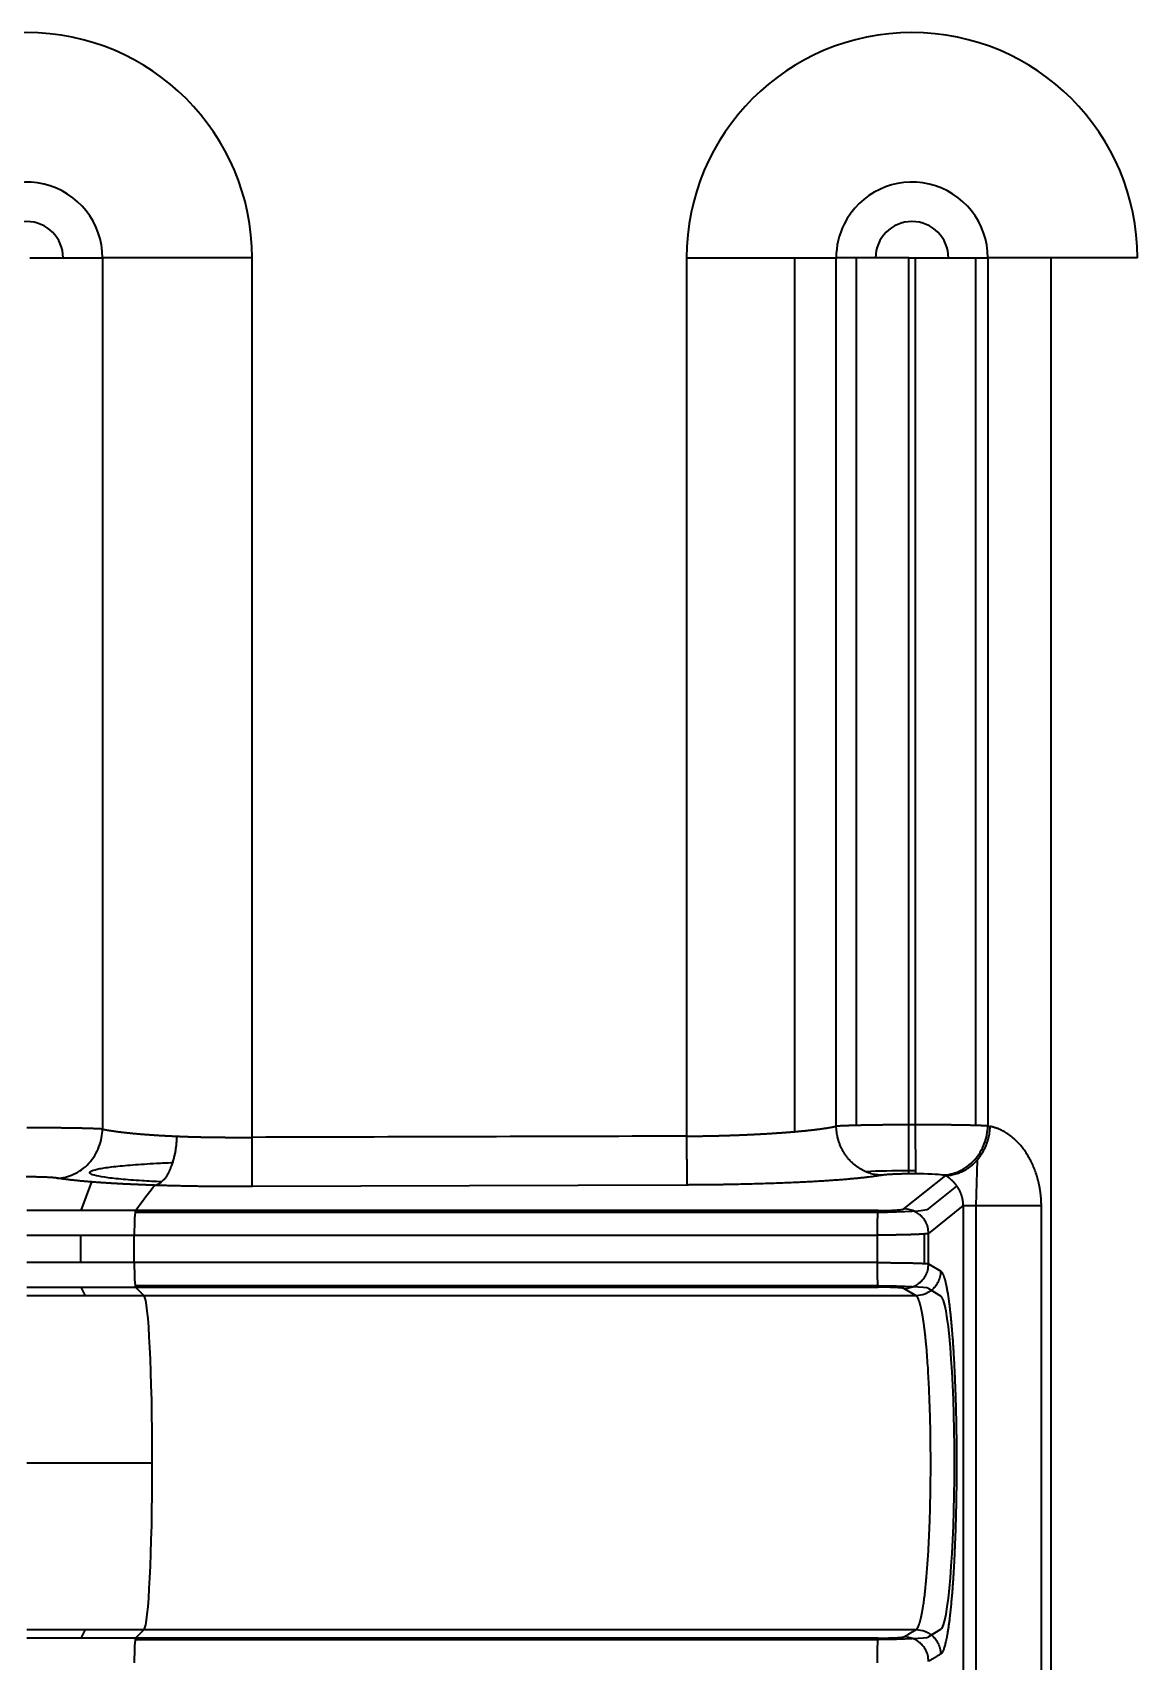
# Model space of a CAD drawing. Header units: millimetres. Extents: x -467 to 269, y 332 to 784.
# Drawn here: x -276.84 to -254.27, y 617.44 to 650.73 of the extents above; entities that cross this region are included whole.
import ezdxf

# ---------------------------------------------------------------- set-up
doc = ezdxf.new("R2010")
doc.units = ezdxf.units.MM
doc.layers.add('10', color=7, linetype='Continuous', true_color=0xffffff)

msp = doc.modelspace()

# ---------------------------------------------------------------- linework, layer by layer
at = {"layer": '10', "color": 7, "linetype": 'Continuous', "lineweight": 35}
for p, q in [((-276.895, 646.128), (-276.217, 646.128)), ((-276.217, 646.128), (-275.413, 646.128)), ((-272.356, 646.128), (-275.413, 646.128)), ((-275.413, 646.128), (-275.413, 628.323)), ((-272.356, 628.154), (-272.356, 646.128)), ((-263.478, 646.128), (-263.478, 628.178)), ((-263.478, 646.128), (-260.421, 646.128)), ((-261.275, 646.128), (-261.275, 628.27)), ((-260.421, 628.382), (-260.421, 646.128)), ((-259.617, 646.128), (-260.421, 646.128)), ((-260.007, 628.397), (-260.007, 646.128)), ((-258.939, 646.128), (-259.617, 646.128)), ((-258.939, 646.128), (-258.805, 646.128)), ((-258.939, 628.41), (-258.939, 646.128)), ((-258.805, 646.128), (-258.127, 646.128)), ((-258.805, 646.128), (-258.805, 628.41)), ((-258.127, 646.128), (-257.323, 646.128)), ((-257.569, 628.396), (-257.569, 646.128)), ((-254.266, 646.128), (-257.323, 646.128)), ((-257.323, 646.128), (-257.323, 628.386)), ((-256.038, 646.128), (-256.038, 559.314)), ((-258.805, 628.41), (-258.939, 628.41)), ((-258.935, 627.407), (-258.939, 628.41)), ((-258.805, 628.41), (-258.801, 627.407)), ((-257.539, 627.691), (-257.567, 626.758)), ((-275.85, 626.657), (-275.631, 627.242)), ((-259.036, 626.691), (-258.184, 627.374)), ((-258.802, 627.473), (-258.936, 627.472)), ((-258.801, 627.407), (-258.935, 627.407)), ((-258.244, 627.384), (-258.241, 627.383)), ((-263.475, 627.18), (-272.352, 627.147)), ((-258.534, 626.692), (-257.953, 627.157)), ((-274.739, 626.657), (-276.962, 626.657)), ((-274.747, 626.624), (-259.571, 626.624)), ((-259.563, 626.657), (-274.739, 626.657)), ((-257.825, 626.758), (-258.534, 626.19)), ((-257.825, 626.758), (-256.229, 626.758)), ((-257.825, 626.758), (-257.825, 616.253)), ((-257.561, 616.253), (-257.561, 626.758)), ((-256.229, 616.253), (-256.229, 626.758)), ((-276.962, 626.156), (-274.763, 626.156)), ((-275.862, 626.156), (-275.862, 625.594)), ((-274.763, 625.594), (-274.763, 626.156)), ((-274.763, 626.156), (-259.587, 626.156)), ((-259.587, 626.156), (-259.587, 625.594)), ((-258.618, 625.577), (-258.618, 626.178)), ((-258.534, 625.568), (-258.534, 626.19)), ((-274.763, 625.594), (-276.962, 625.594)), ((-259.587, 625.594), (-274.763, 625.594)), ((-258.534, 625.568), (-258.286, 625.42)), ((-276.962, 625.092), (-274.739, 625.092)), ((-274.565, 624.918), (-276.962, 624.918)), ((-275.763, 624.918), (-275.85, 625.092)), ((-259.569, 625.117), (-274.745, 625.117)), ((-274.739, 625.092), (-259.562, 625.092)), ((-274.565, 624.918), (-274.739, 625.092)), ((-258.788, 624.918), (-274.565, 624.918)), ((-258.788, 624.918), (-259.036, 625.066)), ((-258.534, 625.066), (-258.288, 624.918)), ((-276.962, 621.505), (-274.395, 621.505)), ((-276.962, 618.093), (-274.565, 618.093)), ((-274.739, 617.919), (-276.962, 617.919)), ((-275.85, 617.919), (-275.763, 618.093)), ((-274.745, 617.894), (-259.569, 617.894)), ((-274.739, 617.919), (-274.565, 618.093)), ((-274.565, 618.093), (-258.788, 618.093)), ((-258.288, 618.093), (-258.534, 617.945))]:
    msp.add_line(p, q, dxfattribs=at)
for centre, radius, start, end in [((-276.962, 646.128), 4.606, 360, 180), ((-258.872, 646.128), 4.606, 360, 180), ((-276.962, 646.128), 1.549, 0, 153.574), ((-258.872, 646.128), 1.549, 0, 153.574), ((-276.962, 646.128), 0.745, 360, 180), ((-258.872, 646.128), 0.745, 360, 180), ((-258.872, 646.128), 1.549, 153.574, 180)]:
    msp.add_arc(centre, radius, start, end, dxfattribs=at)
for centre, major_axis, ratio, start_param, end_param in [((-258.939, 627.36), (1.608, 0.006), 0.06983, 1.568406, 2.147259), ((-274.737, 626.156), (0, 0.503), 0.052336, 0.069813, 1.570796), ((-259.535, 626.695), (1.005, 0.004), 0.06983, 4.676508, 6.190501), ((-274.737, 625.594), (0, 0.503), 0.052336, 1.570796, 3.089233), ((-274.574, 621.505), (0, -3.417), 0.052336, 1.570796, 3.089233), ((-259.535, 625.064), (-1.005, 0.003), 0.052336, 3.234366, 4.74696), ((-258.303, 621.505), (0, 3.417), 0.087209, 3.191682, 6.233816), ((-274.574, 621.505), (0, -3.417), 0.052336, 0.05236, 1.570796), ((-274.737, 617.417), (0, 0.503), 0.052336, 0.05236, 1.570796), ((-259.535, 617.947), (1.005, 0.003), 0.052336, 4.677818, 6.190412)]:
    msp.add_ellipse(centre, major_axis=major_axis, ratio=ratio, start_param=start_param, end_param=end_param, dxfattribs=at)
for points, degree, knots in [([(-275.413, 628.323), (-275.416, 628.323), (-275.421, 628.323), (-275.429, 628.324), (-275.438, 628.324), (-275.447, 628.325), (-275.456, 628.325), (-275.465, 628.326), (-275.474, 628.326), (-275.484, 628.327), (-275.494, 628.327), (-275.504, 628.328), (-275.514, 628.328), (-275.525, 628.329), (-275.535, 628.329), (-275.546, 628.33), (-275.557, 628.33), (-275.568, 628.331), (-275.58, 628.331), (-275.591, 628.331), (-275.603, 628.332), (-275.615, 628.332), (-275.627, 628.333), (-275.639, 628.333), (-275.651, 628.333), (-275.664, 628.334), (-275.677, 628.334), (-275.69, 628.335), (-275.702, 628.335), (-275.716, 628.335), (-275.729, 628.336), (-275.742, 628.336), (-275.756, 628.337), (-275.769, 628.337), (-275.783, 628.337), (-275.797, 628.338), (-275.811, 628.338), (-275.825, 628.338), (-275.84, 628.339), (-275.854, 628.339), (-275.868, 628.339), (-275.883, 628.34), (-275.898, 628.34), (-275.913, 628.34), (-275.927, 628.34), (-275.942, 628.341), (-275.958, 628.341), (-275.973, 628.341), (-275.988, 628.342), (-276.003, 628.342), (-276.019, 628.342), (-276.034, 628.342), (-276.05, 628.343), (-276.065, 628.343), (-276.081, 628.343), (-276.097, 628.343), (-276.113, 628.344), (-276.129, 628.344), (-276.144, 628.344), (-276.16, 628.344), (-276.177, 628.344), (-276.193, 628.345), (-276.209, 628.345), (-276.225, 628.345), (-276.241, 628.345), (-276.257, 628.345), (-276.274, 628.346), (-276.29, 628.346), (-276.306, 628.346), (-276.323, 628.346), (-276.339, 628.346), (-276.356, 628.346), (-276.372, 628.346), (-276.389, 628.347), (-276.405, 628.347), (-276.422, 628.347), (-276.438, 628.347), (-276.455, 628.347), (-276.471, 628.347), (-276.488, 628.347), (-276.504, 628.347), (-276.521, 628.347), (-276.537, 628.348), (-276.554, 628.348), (-276.57, 628.348), (-276.587, 628.348), (-276.603, 628.348), (-276.62, 628.348), (-276.636, 628.348), (-276.653, 628.348), (-276.669, 628.348), (-276.685, 628.348), (-276.702, 628.348), (-276.718, 628.348), (-276.734, 628.348), (-276.751, 628.348), (-276.767, 628.348), (-276.783, 628.348), (-276.799, 628.348), (-276.816, 628.348), (-276.832, 628.348), (-276.848, 628.348), (-276.864, 628.348), (-276.88, 628.348), (-276.896, 628.348), (-276.912, 628.348), (-276.928, 628.348), (-276.943, 628.348), (-276.954, 628.348), (-276.959, 628.348)], 3, [0, 0, 0, 0, 0.010608, 0.021191, 0.031751, 0.042287, 0.052799, 0.063288, 0.073753, 0.084195, 0.094612, 0.105006, 0.115376, 0.125722, 0.136045, 0.146344, 0.156618, 0.166869, 0.177096, 0.187299, 0.197478, 0.207634, 0.217765, 0.227872, 0.237956, 0.248016, 0.258051, 0.268063, 0.278051, 0.288016, 0.297956, 0.307872, 0.317765, 0.327634, 0.337479, 0.3473, 0.357097, 0.366871, 0.37662, 0.386346, 0.396048, 0.405727, 0.415381, 0.425012, 0.434619, 0.444202, 0.453761, 0.463296, 0.472808, 0.482296, 0.49176, 0.5012, 0.510617, 0.520009, 0.529378, 0.538723, 0.548044, 0.557342, 0.566615, 0.575865, 0.585091, 0.594294, 0.603472, 0.612627, 0.621758, 0.630865, 0.639948, 0.649008, 0.658043, 0.667055, 0.676044, 0.685008, 0.693949, 0.702866, 0.711759, 0.720628, 0.729474, 0.738295, 0.747093, 0.755868, 0.764618, 0.773345, 0.782048, 0.790727, 0.799382, 0.808014, 0.816622, 0.825206, 0.833767, 0.842303, 0.850816, 0.859306, 0.867771, 0.876213, 0.884631, 0.893026, 0.901396, 0.909744, 0.918067, 0.926367, 0.934643, 0.942896, 0.951124, 0.95933, 0.967511, 0.975669, 0.983803, 0.991913, 1, 1, 1, 1]), ([(-276.338, 627.32), (-276.284, 627.322), (-276.229, 627.329), (-276.116, 627.354), (-276.059, 627.373), (-275.946, 627.424), (-275.891, 627.456), (-275.787, 627.531), (-275.737, 627.575), (-275.648, 627.672), (-275.607, 627.726), (-275.537, 627.839), (-275.508, 627.899), (-275.462, 628.02), (-275.444, 628.082), (-275.421, 628.204), (-275.414, 628.265), (-275.413, 628.323)], 3, [0, 0, 0, 0, 0.125, 0.125, 0.25, 0.25, 0.375, 0.375, 0.5, 0.5, 0.625, 0.625, 0.75, 0.75, 0.875, 0.875, 1, 1, 1, 1]), ([(-275.413, 628.323), (-275.409, 628.322), (-275.402, 628.321), (-275.392, 628.318), (-275.381, 628.316), (-275.37, 628.314), (-275.358, 628.312), (-275.347, 628.31), (-275.335, 628.308), (-275.323, 628.305), (-275.311, 628.303), (-275.299, 628.301), (-275.287, 628.299), (-275.275, 628.297), (-275.262, 628.295), (-275.249, 628.293), (-275.237, 628.291), (-275.224, 628.289), (-275.21, 628.287), (-275.197, 628.285), (-275.184, 628.283), (-275.17, 628.281), (-275.156, 628.279), (-275.143, 628.277), (-275.129, 628.275), (-275.115, 628.273), (-275.1, 628.271), (-275.086, 628.269), (-275.072, 628.267), (-275.057, 628.266), (-275.042, 628.264), (-275.028, 628.262), (-275.013, 628.26), (-274.998, 628.258), (-274.982, 628.257), (-274.967, 628.255), (-274.952, 628.253), (-274.936, 628.251), (-274.921, 628.25), (-274.905, 628.248), (-274.889, 628.246), (-274.874, 628.245), (-274.858, 628.243), (-274.842, 628.242), (-274.825, 628.24), (-274.809, 628.238), (-274.793, 628.237), (-274.777, 628.235), (-274.76, 628.234), (-274.744, 628.232), (-274.727, 628.231), (-274.71, 628.229), (-274.693, 628.228), (-274.677, 628.226), (-274.66, 628.225), (-274.643, 628.223), (-274.626, 628.222), (-274.609, 628.22), (-274.591, 628.219), (-274.574, 628.218), (-274.557, 628.216), (-274.54, 628.215), (-274.522, 628.214), (-274.505, 628.212), (-274.487, 628.211), (-274.47, 628.21), (-274.452, 628.208), (-274.434, 628.207), (-274.417, 628.206), (-274.399, 628.205), (-274.381, 628.204), (-274.363, 628.202), (-274.345, 628.201), (-274.327, 628.2), (-274.31, 628.199), (-274.292, 628.198), (-274.274, 628.197), (-274.255, 628.195), (-274.237, 628.194), (-274.219, 628.193), (-274.201, 628.192), (-274.183, 628.191), (-274.165, 628.19), (-274.147, 628.189), (-274.128, 628.188), (-274.11, 628.187), (-274.092, 628.186), (-274.074, 628.185), (-274.055, 628.184), (-274.037, 628.183), (-274.019, 628.183), (-274.001, 628.182), (-273.982, 628.181), (-273.964, 628.18), (-273.946, 628.179), (-273.927, 628.178), (-273.909, 628.178), (-273.897, 628.177), (-273.89, 628.177)], 3, [0, 0, 0, 0, 0.011811, 0.023592, 0.035345, 0.047067, 0.058761, 0.070424, 0.082059, 0.093664, 0.10524, 0.116786, 0.128303, 0.13979, 0.151248, 0.162677, 0.174076, 0.185446, 0.196787, 0.208098, 0.21938, 0.230632, 0.241855, 0.253049, 0.264213, 0.275348, 0.286453, 0.29753, 0.308576, 0.319594, 0.330582, 0.34154, 0.35247, 0.36337, 0.37424, 0.385081, 0.395893, 0.406676, 0.417429, 0.428153, 0.438847, 0.449512, 0.460148, 0.470755, 0.481332, 0.491879, 0.502398, 0.512887, 0.523347, 0.533777, 0.544178, 0.55455, 0.564893, 0.575206, 0.58549, 0.595744, 0.605969, 0.616165, 0.626332, 0.636469, 0.646577, 0.656656, 0.666705, 0.676725, 0.686716, 0.696678, 0.70661, 0.716513, 0.726387, 0.736231, 0.746046, 0.755832, 0.765589, 0.775316, 0.785014, 0.794683, 0.804323, 0.813933, 0.823514, 0.833066, 0.842588, 0.852082, 0.861546, 0.870981, 0.880386, 0.889763, 0.89911, 0.908428, 0.917716, 0.926976, 0.936206, 0.945407, 0.954579, 0.963721, 0.972835, 0.981919, 0.990974, 1, 1, 1, 1]), ([(-263.478, 628.178), (-263.468, 628.178), (-263.448, 628.178), (-263.418, 628.179), (-263.388, 628.179), (-263.357, 628.179), (-263.327, 628.179), (-263.296, 628.18), (-263.265, 628.18), (-263.235, 628.18), (-263.204, 628.181), (-263.173, 628.181), (-263.142, 628.182), (-263.11, 628.182), (-263.079, 628.183), (-263.048, 628.183), (-263.016, 628.184), (-262.985, 628.185), (-262.953, 628.185), (-262.922, 628.186), (-262.89, 628.187), (-262.858, 628.188), (-262.826, 628.188), (-262.794, 628.189), (-262.762, 628.19), (-262.73, 628.191), (-262.698, 628.192), (-262.666, 628.193), (-262.634, 628.194), (-262.602, 628.195), (-262.57, 628.196), (-262.538, 628.197), (-262.506, 628.198), (-262.473, 628.2), (-262.441, 628.201), (-262.409, 628.202), (-262.377, 628.203), (-262.345, 628.205), (-262.312, 628.206), (-262.28, 628.207), (-262.248, 628.209), (-262.216, 628.21), (-262.184, 628.212), (-262.152, 628.213), (-262.12, 628.215), (-262.088, 628.216), (-262.056, 628.218), (-262.024, 628.22), (-261.992, 628.221), (-261.96, 628.223), (-261.929, 628.225), (-261.897, 628.226), (-261.865, 628.228), (-261.834, 628.23), (-261.803, 628.232), (-261.771, 628.234), (-261.74, 628.236), (-261.709, 628.238), (-261.678, 628.24), (-261.647, 628.242), (-261.617, 628.244), (-261.586, 628.246), (-261.556, 628.248), (-261.525, 628.25), (-261.495, 628.252), (-261.465, 628.255), (-261.436, 628.257), (-261.406, 628.259), (-261.376, 628.262), (-261.347, 628.264), (-261.318, 628.266), (-261.289, 628.269), (-261.261, 628.271), (-261.232, 628.274), (-261.204, 628.276), (-261.176, 628.279), (-261.148, 628.281), (-261.12, 628.284), (-261.093, 628.287), (-261.066, 628.289), (-261.039, 628.292), (-261.013, 628.295), (-260.986, 628.298), (-260.96, 628.3), (-260.935, 628.303), (-260.909, 628.306), (-260.884, 628.309), (-260.859, 628.312), (-260.835, 628.315), (-260.811, 628.318), (-260.787, 628.321), (-260.763, 628.324), (-260.74, 628.327), (-260.717, 628.33), (-260.695, 628.334), (-260.673, 628.337), (-260.651, 628.34), (-260.629, 628.343), (-260.608, 628.347), (-260.588, 628.35), (-260.568, 628.353), (-260.548, 628.357), (-260.528, 628.36), (-260.509, 628.364), (-260.491, 628.367), (-260.473, 628.371), (-260.455, 628.374), (-260.438, 628.378), (-260.427, 628.38), (-260.421, 628.382)], 3, [0, 0, 0, 0, 0.007717, 0.015464, 0.023242, 0.03105, 0.038889, 0.046758, 0.054658, 0.062589, 0.07055, 0.078541, 0.086563, 0.094616, 0.102699, 0.110813, 0.118958, 0.127133, 0.135339, 0.143575, 0.151842, 0.16014, 0.168468, 0.176827, 0.185217, 0.193637, 0.202088, 0.21057, 0.219082, 0.227625, 0.236199, 0.244804, 0.253439, 0.262105, 0.270801, 0.279529, 0.288287, 0.297076, 0.305896, 0.314746, 0.323627, 0.332539, 0.341482, 0.350455, 0.35946, 0.368495, 0.377561, 0.386657, 0.395785, 0.404943, 0.414132, 0.423352, 0.432603, 0.441885, 0.451198, 0.460541, 0.469915, 0.47932, 0.488756, 0.498223, 0.507721, 0.517249, 0.526809, 0.536399, 0.54602, 0.555672, 0.565355, 0.575069, 0.584814, 0.59459, 0.604396, 0.614234, 0.624103, 0.634002, 0.643932, 0.653894, 0.663886, 0.673909, 0.683963, 0.694049, 0.704165, 0.714312, 0.72449, 0.734699, 0.744939, 0.75521, 0.765512, 0.775844, 0.786208, 0.796603, 0.807029, 0.817486, 0.827974, 0.838493, 0.849043, 0.859624, 0.870236, 0.880879, 0.891553, 0.902258, 0.912994, 0.923761, 0.934559, 0.945388, 0.956249, 0.96714, 0.978062, 0.989016, 1, 1, 1, 1]), ([(-258.939, 628.41), (-258.946, 628.41), (-258.959, 628.41), (-258.979, 628.409), (-258.999, 628.409), (-259.019, 628.409), (-259.039, 628.409), (-259.059, 628.409), (-259.079, 628.409), (-259.099, 628.409), (-259.119, 628.409), (-259.139, 628.409), (-259.159, 628.409), (-259.179, 628.409), (-259.199, 628.409), (-259.219, 628.409), (-259.239, 628.408), (-259.259, 628.408), (-259.279, 628.408), (-259.299, 628.408), (-259.319, 628.408), (-259.338, 628.408), (-259.358, 628.407), (-259.378, 628.407), (-259.398, 628.407), (-259.417, 628.407), (-259.437, 628.407), (-259.456, 628.407), (-259.476, 628.406), (-259.495, 628.406), (-259.514, 628.406), (-259.534, 628.406), (-259.553, 628.405), (-259.572, 628.405), (-259.591, 628.405), (-259.61, 628.405), (-259.628, 628.404), (-259.647, 628.404), (-259.666, 628.404), (-259.684, 628.404), (-259.703, 628.403), (-259.721, 628.403), (-259.739, 628.403), (-259.757, 628.402), (-259.775, 628.402), (-259.793, 628.402), (-259.811, 628.402), (-259.831, 628.401), (-259.855, 628.401), (-259.881, 628.4), (-259.907, 628.4), (-259.934, 628.399), (-259.96, 628.399), (-259.985, 628.398), (-260.011, 628.397), (-260.036, 628.397), (-260.061, 628.396), (-260.086, 628.395), (-260.111, 628.395), (-260.135, 628.394), (-260.159, 628.393), (-260.182, 628.392), (-260.205, 628.392), (-260.228, 628.391), (-260.25, 628.39), (-260.272, 628.389), (-260.293, 628.388), (-260.313, 628.387), (-260.333, 628.386), (-260.352, 628.386), (-260.37, 628.385), (-260.388, 628.384), (-260.405, 628.383), (-260.416, 628.382), (-260.421, 628.382)], 3, [0, 0, 0, 0, 0.010588, 0.021189, 0.031802, 0.042427, 0.053065, 0.063715, 0.074378, 0.085052, 0.095739, 0.106438, 0.11715, 0.127873, 0.138609, 0.149356, 0.160116, 0.170888, 0.181672, 0.192468, 0.203275, 0.214095, 0.224927, 0.235771, 0.246628, 0.257496, 0.268376, 0.279269, 0.290173, 0.30109, 0.312018, 0.322959, 0.333912, 0.344877, 0.355854, 0.366843, 0.377845, 0.388858, 0.399884, 0.410921, 0.421971, 0.433033, 0.444107, 0.455193, 0.466292, 0.477402, 0.488524, 0.499659, 0.516601, 0.533727, 0.551037, 0.568531, 0.586209, 0.604071, 0.622118, 0.640349, 0.658763, 0.677362, 0.696145, 0.715112, 0.734263, 0.753599, 0.773118, 0.792822, 0.812709, 0.832781, 0.853038, 0.873478, 0.894103, 0.914913, 0.935908, 0.957087, 0.978451, 1, 1, 1, 1]), ([(-257.323, 628.386), (-257.325, 628.386), (-257.331, 628.387), (-257.338, 628.387), (-257.346, 628.388), (-257.355, 628.388), (-257.363, 628.388), (-257.372, 628.389), (-257.38, 628.389), (-257.389, 628.39), (-257.398, 628.39), (-257.408, 628.391), (-257.417, 628.391), (-257.427, 628.391), (-257.436, 628.392), (-257.446, 628.392), (-257.456, 628.393), (-257.467, 628.393), (-257.477, 628.393), (-257.487, 628.394), (-257.498, 628.394), (-257.509, 628.395), (-257.519, 628.395), (-257.53, 628.395), (-257.542, 628.396), (-257.553, 628.396), (-257.564, 628.396), (-257.575, 628.397), (-257.587, 628.397), (-257.599, 628.397), (-257.61, 628.398), (-257.622, 628.398), (-257.634, 628.398), (-257.646, 628.399), (-257.658, 628.399), (-257.671, 628.399), (-257.683, 628.4), (-257.695, 628.4), (-257.708, 628.4), (-257.72, 628.4), (-257.733, 628.401), (-257.745, 628.401), (-257.758, 628.401), (-257.771, 628.402), (-257.784, 628.402), (-257.797, 628.402), (-257.81, 628.402), (-257.823, 628.403), (-257.836, 628.403), (-257.849, 628.403), (-257.862, 628.403), (-257.875, 628.403), (-257.889, 628.404), (-257.902, 628.404), (-257.922, 628.404), (-257.951, 628.405), (-257.986, 628.405), (-258.023, 628.406), (-258.06, 628.406), (-258.097, 628.407), (-258.134, 628.407), (-258.172, 628.407), (-258.211, 628.408), (-258.249, 628.408), (-258.288, 628.408), (-258.327, 628.409), (-258.366, 628.409), (-258.406, 628.409), (-258.446, 628.409), (-258.485, 628.41), (-258.525, 628.41), (-258.565, 628.41), (-258.605, 628.41), (-258.645, 628.41), (-258.685, 628.41), (-258.725, 628.41), (-258.765, 628.41), (-258.792, 628.41), (-258.805, 628.41)], 3, [0, 0, 0, 0, 0.01035, 0.020665, 0.030945, 0.041189, 0.051399, 0.061573, 0.071712, 0.081815, 0.091884, 0.101918, 0.111916, 0.121879, 0.131807, 0.141699, 0.151556, 0.161378, 0.171164, 0.180916, 0.190631, 0.200312, 0.209957, 0.219566, 0.229141, 0.23868, 0.248183, 0.257652, 0.267085, 0.276482, 0.285844, 0.295171, 0.304463, 0.313719, 0.32294, 0.332126, 0.341276, 0.350392, 0.359471, 0.368516, 0.377525, 0.386499, 0.395438, 0.404341, 0.41321, 0.422042, 0.43084, 0.439602, 0.448329, 0.457021, 0.465678, 0.474299, 0.482885, 0.491435, 0.499951, 0.522288, 0.54457, 0.566799, 0.588973, 0.611093, 0.633158, 0.65517, 0.677127, 0.69903, 0.720879, 0.742674, 0.764415, 0.786101, 0.807734, 0.829312, 0.850836, 0.872306, 0.893723, 0.915085, 0.936394, 0.95765, 0.978852, 1, 1, 1, 1]), ([(-258.246, 627.384), (-258.192, 627.385), (-258.136, 627.392), (-258.023, 627.418), (-257.966, 627.437), (-257.855, 627.488), (-257.8, 627.52), (-257.695, 627.595), (-257.646, 627.639), (-257.557, 627.736), (-257.516, 627.79), (-257.447, 627.903), (-257.418, 627.963), (-257.371, 628.084), (-257.354, 628.146), (-257.33, 628.268), (-257.324, 628.328), (-257.323, 628.386)], 3, [0, 0, 0, 0, 0.125, 0.125, 0.25, 0.25, 0.375, 0.375, 0.5, 0.5, 0.625, 0.625, 0.75, 0.75, 0.875, 0.875, 1, 1, 1, 1]), ([(-256.229, 626.758), (-256.229, 626.764), (-256.229, 626.778), (-256.229, 626.797), (-256.23, 626.817), (-256.23, 626.837), (-256.231, 626.856), (-256.232, 626.876), (-256.233, 626.895), (-256.235, 626.915), (-256.236, 626.934), (-256.238, 626.953), (-256.24, 626.972), (-256.242, 626.992), (-256.244, 627.01), (-256.247, 627.029), (-256.249, 627.048), (-256.252, 627.067), (-256.255, 627.085), (-256.258, 627.104), (-256.261, 627.122), (-256.264, 627.14), (-256.267, 627.158), (-256.271, 627.176), (-256.275, 627.194), (-256.279, 627.212), (-256.283, 627.229), (-256.287, 627.247), (-256.291, 627.264), (-256.295, 627.281), (-256.3, 627.298), (-256.305, 627.315), (-256.309, 627.332), (-256.314, 627.349), (-256.319, 627.365), (-256.324, 627.381), (-256.34, 627.431), (-256.369, 627.512), (-256.416, 627.62), (-256.468, 627.721), (-256.523, 627.814), (-256.583, 627.903), (-256.652, 627.989), (-256.73, 628.075), (-256.819, 628.156), (-256.894, 628.212), (-256.951, 628.248), (-256.989, 628.271), (-257.025, 628.29), (-257.061, 628.307), (-257.092, 628.321), (-257.12, 628.332), (-257.143, 628.34), (-257.167, 628.348), (-257.19, 628.356), (-257.212, 628.362), (-257.234, 628.368), (-257.255, 628.373), (-257.269, 628.375), (-257.276, 628.377)], 3, [0, 0, 0, 0, 0.007665, 0.015309, 0.022933, 0.030536, 0.038117, 0.045676, 0.053212, 0.060726, 0.068216, 0.075681, 0.083123, 0.090539, 0.09793, 0.105295, 0.112634, 0.119946, 0.127231, 0.134488, 0.141718, 0.148919, 0.156091, 0.163235, 0.17035, 0.177435, 0.18449, 0.191515, 0.19851, 0.205475, 0.212408, 0.21931, 0.226181, 0.233021, 0.239829, 0.246605, 0.253349, 0.302033, 0.349875, 0.396811, 0.442808, 0.487857, 0.537475, 0.592943, 0.653878, 0.719991, 0.746581, 0.772943, 0.799097, 0.82506, 0.850848, 0.869329, 0.88785, 0.906414, 0.925024, 0.943685, 0.9624, 0.981171, 1, 1, 1, 1]), ([(-273.89, 628.177), (-273.882, 628.176), (-273.866, 628.176), (-273.842, 628.175), (-273.818, 628.174), (-273.793, 628.173), (-273.768, 628.172), (-273.743, 628.171), (-273.718, 628.17), (-273.693, 628.169), (-273.667, 628.168), (-273.641, 628.168), (-273.615, 628.167), (-273.589, 628.166), (-273.562, 628.165), (-273.536, 628.165), (-273.509, 628.164), (-273.482, 628.163), (-273.455, 628.163), (-273.427, 628.162), (-273.399, 628.161), (-273.372, 628.161), (-273.344, 628.16), (-273.315, 628.16), (-273.287, 628.159), (-273.258, 628.159), (-273.23, 628.158), (-273.201, 628.158), (-273.171, 628.157), (-273.142, 628.157), (-273.113, 628.156), (-273.083, 628.156), (-273.053, 628.156), (-273.023, 628.155), (-272.993, 628.155), (-272.962, 628.155), (-272.932, 628.155), (-272.901, 628.154), (-272.87, 628.154), (-272.839, 628.154), (-272.808, 628.154), (-272.777, 628.154), (-272.745, 628.154), (-272.714, 628.153), (-272.682, 628.153), (-272.65, 628.153), (-272.618, 628.153), (-272.585, 628.153), (-272.553, 628.153), (-272.52, 628.153), (-272.488, 628.153), (-272.455, 628.154), (-272.422, 628.154), (-272.389, 628.154), (-272.367, 628.154), (-272.356, 628.154)], 3, [0, 0, 0, 0, 0.016953, 0.033979, 0.051078, 0.068251, 0.085498, 0.102818, 0.120211, 0.137678, 0.155219, 0.172833, 0.19052, 0.208282, 0.226116, 0.244025, 0.262007, 0.280062, 0.298192, 0.316395, 0.334671, 0.353022, 0.371446, 0.389944, 0.408515, 0.42716, 0.445879, 0.464672, 0.483539, 0.502479, 0.521493, 0.540581, 0.559743, 0.578978, 0.598288, 0.617671, 0.637128, 0.656659, 0.676264, 0.695943, 0.715695, 0.735522, 0.755423, 0.775397, 0.795446, 0.815568, 0.835765, 0.856035, 0.876379, 0.896798, 0.91729, 0.937857, 0.958497, 0.979211, 1, 1, 1, 1]), ([(-274.206, 627.245), (-274.347, 627.251), (-274.48, 627.258), (-274.766, 627.276), (-274.912, 627.287), (-275.166, 627.31), (-275.276, 627.323), (-275.459, 627.351), (-275.53, 627.365), (-275.631, 627.394), (-275.661, 627.409), (-275.678, 627.439), (-275.666, 627.455), (-275.599, 627.485), (-275.543, 627.5), (-275.394, 627.528), (-275.3, 627.542), (-275.073, 627.569), (-274.941, 627.581), (-274.649, 627.604), (-274.485, 627.615), (-274.202, 627.63), (-274.091, 627.635), (-273.976, 627.64)], 3, [0, 0, 0, 0, 0.075674, 0.075674, 0.171872, 0.171872, 0.26807, 0.26807, 0.364269, 0.364269, 0.460467, 0.460467, 0.556665, 0.556665, 0.652863, 0.652863, 0.749061, 0.749061, 0.84526, 0.84526, 0.941458, 0.941458, 1, 1, 1, 1]), ([(-276.338, 627.32), (-276.34, 627.321), (-276.343, 627.321), (-276.347, 627.322), (-276.352, 627.322), (-276.356, 627.323), (-276.361, 627.324), (-276.367, 627.324), (-276.372, 627.325), (-276.377, 627.326), (-276.383, 627.326), (-276.389, 627.327), (-276.395, 627.327), (-276.402, 627.328), (-276.408, 627.329), (-276.415, 627.329), (-276.422, 627.33), (-276.429, 627.33), (-276.436, 627.331), (-276.443, 627.331), (-276.451, 627.332), (-276.459, 627.332), (-276.467, 627.333), (-276.475, 627.333), (-276.484, 627.334), (-276.492, 627.334), (-276.501, 627.335), (-276.51, 627.335), (-276.519, 627.336), (-276.528, 627.336), (-276.538, 627.337), (-276.548, 627.337), (-276.558, 627.338), (-276.568, 627.338), (-276.578, 627.338), (-276.589, 627.339), (-276.624, 627.34), (-276.686, 627.342), (-276.776, 627.344), (-276.869, 627.345), (-276.933, 627.345), (-276.969, 627.345), (-276.974, 627.345), (-276.976, 627.345)], 3, [0, 0, 0, 0, 0.013737, 0.027437, 0.041105, 0.054749, 0.068373, 0.081983, 0.095586, 0.109188, 0.122794, 0.136411, 0.150044, 0.163699, 0.177383, 0.191101, 0.204859, 0.218662, 0.232518, 0.24643, 0.260406, 0.27445, 0.288567, 0.302764, 0.317046, 0.331417, 0.345883, 0.360449, 0.375119, 0.389899, 0.404793, 0.419806, 0.434942, 0.450205, 0.465601, 0.481132, 0.496804, 0.621508, 0.742325, 0.861568, 0.981641, 0.990837, 1, 1, 1, 1]), ([(-274.352, 627.174), (-274.361, 627.175), (-274.381, 627.175), (-274.409, 627.176), (-274.438, 627.177), (-274.466, 627.178), (-274.495, 627.179), (-274.523, 627.18), (-274.551, 627.181), (-274.579, 627.182), (-274.607, 627.183), (-274.634, 627.184), (-274.662, 627.186), (-274.689, 627.187), (-274.716, 627.188), (-274.743, 627.189), (-274.77, 627.19), (-274.797, 627.191), (-274.823, 627.193), (-274.85, 627.194), (-274.876, 627.195), (-274.902, 627.196), (-274.928, 627.197), (-274.954, 627.199), (-274.979, 627.2), (-275.005, 627.201), (-275.03, 627.203), (-275.056, 627.204), (-275.081, 627.205), (-275.106, 627.207), (-275.131, 627.208), (-275.155, 627.21), (-275.18, 627.211), (-275.205, 627.212), (-275.229, 627.214), (-275.253, 627.215), (-275.277, 627.217), (-275.301, 627.218), (-275.325, 627.22), (-275.348, 627.221), (-275.372, 627.223), (-275.395, 627.224), (-275.418, 627.226), (-275.441, 627.228), (-275.464, 627.229), (-275.487, 627.231), (-275.509, 627.232), (-275.539, 627.235), (-275.576, 627.237), (-275.619, 627.241), (-275.661, 627.244), (-275.703, 627.247), (-275.744, 627.251), (-275.784, 627.254), (-275.823, 627.258), (-275.861, 627.262), (-275.899, 627.265), (-275.935, 627.269), (-275.971, 627.273), (-276.006, 627.276), (-276.041, 627.28), (-276.074, 627.284), (-276.107, 627.288), (-276.139, 627.292), (-276.17, 627.296), (-276.2, 627.3), (-276.229, 627.304), (-276.258, 627.308), (-276.286, 627.312), (-276.312, 627.316), (-276.33, 627.319), (-276.338, 627.32)], 3, [0, 0, 0, 0, 0.010901, 0.02179, 0.032668, 0.043534, 0.054389, 0.065235, 0.076072, 0.086901, 0.097722, 0.108536, 0.119344, 0.130147, 0.140945, 0.151739, 0.16253, 0.173319, 0.184106, 0.194891, 0.205677, 0.216462, 0.227249, 0.238037, 0.248828, 0.259623, 0.270421, 0.281224, 0.292032, 0.302846, 0.313667, 0.324496, 0.335333, 0.346179, 0.357034, 0.367899, 0.378776, 0.389664, 0.400565, 0.411478, 0.422406, 0.433348, 0.444305, 0.455277, 0.466266, 0.477273, 0.488297, 0.499339, 0.521179, 0.542977, 0.564737, 0.586465, 0.608165, 0.629843, 0.651504, 0.673153, 0.694796, 0.716437, 0.738081, 0.759735, 0.781402, 0.803089, 0.8248, 0.846541, 0.868318, 0.890134, 0.911996, 0.933908, 0.955876, 0.977905, 1, 1, 1, 1]), ([(-258.935, 627.407), (-259.022, 627.407), (-259.109, 627.404), (-259.191, 627.402), (-259.267, 627.398), (-259.34, 627.395), (-259.457, 627.385), (-259.491, 627.379)], 2, [0, 0, 0, 0.25, 0.25, 0.5, 0.5, 0.75, 1, 1, 1]), ([(-257.825, 626.758), (-257.825, 626.76), (-257.825, 626.766), (-257.825, 626.774), (-257.825, 626.781), (-257.826, 626.789), (-257.826, 626.797), (-257.826, 626.805), (-257.827, 626.813), (-257.828, 626.821), (-257.828, 626.828), (-257.829, 626.836), (-257.83, 626.844), (-257.831, 626.852), (-257.832, 626.859), (-257.833, 626.867), (-257.835, 626.874), (-257.836, 626.882), (-257.838, 626.89), (-257.839, 626.897), (-257.841, 626.905), (-257.842, 626.912), (-257.844, 626.919), (-257.846, 626.927), (-257.848, 626.934), (-257.85, 626.941), (-257.852, 626.948), (-257.854, 626.956), (-257.857, 626.963), (-257.859, 626.97), (-257.861, 626.977), (-257.864, 626.984), (-257.866, 626.991), (-257.869, 626.998), (-257.871, 627.005), (-257.874, 627.011), (-257.877, 627.018), (-257.88, 627.025), (-257.883, 627.031), (-257.885, 627.038), (-257.888, 627.044), (-257.891, 627.051), (-257.894, 627.057), (-257.898, 627.064), (-257.901, 627.07), (-257.904, 627.076), (-257.907, 627.082), (-257.911, 627.088), (-257.914, 627.094), (-257.917, 627.1), (-257.921, 627.106), (-257.924, 627.112), (-257.928, 627.118), (-257.931, 627.124), (-257.935, 627.129), (-257.938, 627.135), (-257.942, 627.14), (-257.946, 627.146), (-257.949, 627.151), (-257.953, 627.157), (-257.957, 627.162), (-257.96, 627.167), (-257.964, 627.172), (-257.968, 627.177), (-257.972, 627.182), (-257.976, 627.187), (-257.979, 627.192), (-257.983, 627.197), (-257.987, 627.202), (-257.991, 627.207), (-257.995, 627.211), (-257.999, 627.216), (-258.003, 627.22), (-258.007, 627.225), (-258.011, 627.229), (-258.014, 627.233), (-258.022, 627.242), (-258.033, 627.254), (-258.048, 627.268), (-258.063, 627.282), (-258.077, 627.294), (-258.091, 627.306), (-258.104, 627.317), (-258.117, 627.327), (-258.13, 627.336), (-258.142, 627.345), (-258.154, 627.353), (-258.164, 627.361), (-258.175, 627.368), (-258.181, 627.372), (-258.184, 627.374)], 3, [0, 0, 0, 0, 0.004205, 0.008423, 0.012655, 0.016904, 0.021173, 0.025463, 0.029778, 0.03412, 0.03849, 0.042891, 0.047325, 0.051795, 0.056302, 0.060849, 0.065437, 0.070068, 0.074744, 0.079467, 0.084239, 0.089062, 0.093936, 0.098864, 0.103848, 0.108887, 0.113986, 0.119143, 0.124362, 0.129642, 0.134987, 0.140395, 0.14587, 0.151411, 0.157021, 0.1627, 0.168448, 0.174268, 0.18016, 0.186125, 0.192163, 0.198276, 0.204465, 0.210729, 0.217071, 0.22349, 0.229988, 0.236565, 0.243221, 0.249958, 0.256776, 0.263675, 0.270657, 0.277721, 0.284868, 0.292099, 0.299413, 0.306813, 0.314298, 0.321868, 0.329524, 0.337266, 0.345096, 0.353012, 0.361016, 0.369108, 0.377287, 0.385556, 0.393913, 0.40236, 0.410896, 0.419522, 0.428238, 0.437044, 0.445941, 0.454929, 0.464009, 0.499186, 0.53534, 0.572482, 0.610619, 0.649763, 0.68992, 0.731099, 0.773308, 0.816551, 0.860837, 0.90617, 0.952556, 1, 1, 1, 1]), ([(-259.563, 626.657), (-259.564, 626.655), (-259.567, 626.647), (-259.572, 626.615), (-259.576, 626.567), (-259.579, 626.527), (-259.58, 626.504), (-259.581, 626.486), (-259.582, 626.467), (-259.583, 626.44), (-259.585, 626.39), (-259.586, 626.306), (-259.587, 626.218), (-259.587, 626.167), (-259.587, 626.156)], 3, [0, 0, 0, 0, 0.085325, 0.230493, 0.375662, 0.448247, 0.484539, 0.520831, 0.557123, 0.593415, 0.666, 0.811169, 0.956337, 1, 1, 1, 1]), ([(-259.563, 626.657), (-259.467, 626.657), (-259.373, 626.659), (-259.283, 626.662), (-259.207, 626.667), (-259.135, 626.671), (-259.045, 626.684), (-259.036, 626.691)], 2, [0, 0, 0, 0.25, 0.25, 0.5, 0.5, 0.75, 1, 1, 1]), ([(-258.534, 626.19), (-258.534, 626.213), (-258.538, 626.275), (-258.564, 626.371), (-258.607, 626.452), (-258.643, 626.501), (-258.665, 626.526), (-258.682, 626.544), (-258.7, 626.561), (-258.725, 626.582), (-258.773, 626.618), (-258.854, 626.661), (-258.951, 626.686), (-259.013, 626.691), (-259.036, 626.691)], 3, [0, 0, 0, 0, 0.081911, 0.221274, 0.360637, 0.430318, 0.465159, 0.499999, 0.53484, 0.569681, 0.639362, 0.778725, 0.918088, 1, 1, 1, 1]), ([(-258.534, 626.19), (-258.534, 626.189), (-258.535, 626.189), (-258.537, 626.189), (-258.539, 626.188), (-258.541, 626.187), (-258.543, 626.187), (-258.546, 626.186), (-258.548, 626.186), (-258.551, 626.185), (-258.554, 626.185), (-258.558, 626.184), (-258.561, 626.184), (-258.565, 626.183), (-258.569, 626.183), (-258.573, 626.183), (-258.577, 626.182), (-258.581, 626.182), (-258.585, 626.181), (-258.59, 626.181), (-258.594, 626.18), (-258.599, 626.18), (-258.604, 626.179), (-258.609, 626.179), (-258.614, 626.179), (-258.619, 626.178), (-258.625, 626.178), (-258.63, 626.177), (-258.636, 626.177), (-258.641, 626.177), (-258.647, 626.176), (-258.653, 626.176), (-258.658, 626.175), (-258.664, 626.175), (-258.67, 626.175), (-258.676, 626.174), (-258.682, 626.174), (-258.688, 626.174), (-258.694, 626.173), (-258.701, 626.173), (-258.707, 626.173), (-258.713, 626.172), (-258.719, 626.172), (-258.726, 626.172), (-258.732, 626.171), (-258.738, 626.171), (-258.745, 626.171), (-258.751, 626.17), (-258.757, 626.17), (-258.764, 626.17), (-258.77, 626.17), (-258.777, 626.169), (-258.783, 626.169), (-258.789, 626.169), (-258.796, 626.168), (-258.802, 626.168), (-258.808, 626.168), (-258.814, 626.168), (-258.821, 626.167), (-258.827, 626.167), (-258.833, 626.167), (-258.839, 626.167), (-258.845, 626.167), (-258.852, 626.166), (-258.858, 626.166), (-258.864, 626.166), (-258.87, 626.166), (-258.882, 626.165), (-258.902, 626.165), (-258.93, 626.164), (-258.958, 626.163), (-258.987, 626.162), (-259.017, 626.162), (-259.046, 626.161), (-259.077, 626.16), (-259.107, 626.16), (-259.138, 626.159), (-259.17, 626.159), (-259.201, 626.158), (-259.233, 626.158), (-259.265, 626.158), (-259.297, 626.157), (-259.33, 626.157), (-259.362, 626.157), (-259.394, 626.156), (-259.427, 626.156), (-259.459, 626.156), (-259.491, 626.156), (-259.524, 626.156), (-259.556, 626.156), (-259.577, 626.156), (-259.587, 626.156)], 3, [0, 0, 0, 0, 0.010052, 0.020029, 0.029929, 0.039753, 0.049501, 0.059173, 0.068769, 0.078289, 0.087732, 0.097099, 0.106391, 0.115606, 0.124745, 0.133808, 0.142795, 0.151706, 0.16054, 0.169299, 0.177981, 0.186587, 0.195117, 0.203571, 0.211949, 0.220251, 0.228477, 0.236626, 0.2447, 0.252697, 0.260618, 0.268463, 0.276232, 0.283925, 0.291542, 0.299082, 0.306547, 0.313935, 0.321247, 0.328484, 0.335644, 0.342728, 0.349735, 0.356667, 0.363523, 0.370302, 0.377005, 0.383633, 0.390184, 0.396659, 0.403058, 0.40938, 0.415627, 0.421798, 0.427892, 0.43391, 0.439853, 0.445719, 0.451509, 0.457223, 0.46286, 0.468422, 0.473908, 0.479317, 0.48465, 0.489907, 0.495089, 0.500194, 0.523028, 0.545762, 0.568396, 0.590929, 0.613361, 0.635693, 0.657925, 0.680057, 0.702088, 0.724018, 0.745849, 0.767579, 0.789209, 0.810739, 0.832168, 0.853498, 0.874727, 0.895856, 0.916885, 0.937814, 0.958642, 0.979371, 1, 1, 1, 1]), ([(-259.587, 625.594), (-259.582, 625.594), (-259.572, 625.594), (-259.556, 625.594), (-259.54, 625.594), (-259.524, 625.594), (-259.508, 625.594), (-259.491, 625.593), (-259.475, 625.593), (-259.459, 625.593), (-259.443, 625.593), (-259.427, 625.593), (-259.411, 625.593), (-259.395, 625.593), (-259.378, 625.593), (-259.362, 625.593), (-259.346, 625.593), (-259.33, 625.593), (-259.314, 625.593), (-259.298, 625.592), (-259.281, 625.592), (-259.265, 625.592), (-259.249, 625.592), (-259.233, 625.592), (-259.217, 625.592), (-259.201, 625.592), (-259.186, 625.591), (-259.17, 625.591), (-259.154, 625.591), (-259.139, 625.591), (-259.123, 625.591), (-259.108, 625.59), (-259.092, 625.59), (-259.077, 625.59), (-259.062, 625.59), (-259.047, 625.59), (-259.032, 625.589), (-259.017, 625.589), (-259.002, 625.589), (-258.987, 625.589), (-258.973, 625.588), (-258.958, 625.588), (-258.944, 625.588), (-258.93, 625.587), (-258.916, 625.587), (-258.903, 625.587), (-258.889, 625.587), (-258.876, 625.586), (-258.863, 625.586), (-258.851, 625.586), (-258.839, 625.585), (-258.826, 625.585), (-258.813, 625.585), (-258.801, 625.584), (-258.788, 625.584), (-258.775, 625.583), (-258.762, 625.583), (-258.749, 625.583), (-258.737, 625.582), (-258.724, 625.582), (-258.711, 625.581), (-258.699, 625.581), (-258.687, 625.58), (-258.675, 625.58), (-258.663, 625.579), (-258.651, 625.578), (-258.64, 625.578), (-258.629, 625.577), (-258.618, 625.577), (-258.608, 625.576), (-258.598, 625.575), (-258.589, 625.575), (-258.58, 625.574), (-258.572, 625.573), (-258.564, 625.573), (-258.557, 625.572), (-258.551, 625.571), (-258.545, 625.571), (-258.541, 625.57), (-258.537, 625.569), (-258.535, 625.568), (-258.534, 625.568)], 3, [0, 0, 0, 0, 0.010301, 0.020628, 0.03098, 0.041357, 0.051759, 0.062186, 0.072638, 0.083115, 0.093618, 0.104146, 0.114698, 0.125276, 0.135879, 0.146508, 0.157161, 0.16784, 0.178543, 0.189272, 0.200026, 0.210805, 0.22161, 0.232439, 0.243294, 0.254174, 0.265079, 0.276009, 0.286964, 0.297945, 0.308951, 0.319981, 0.331037, 0.342119, 0.353225, 0.364357, 0.375513, 0.386695, 0.397903, 0.409135, 0.420392, 0.431675, 0.442983, 0.454316, 0.465674, 0.477058, 0.488467, 0.499901, 0.51039, 0.521171, 0.532243, 0.543607, 0.555263, 0.56721, 0.579448, 0.591979, 0.604801, 0.617914, 0.631319, 0.645016, 0.659004, 0.673284, 0.687855, 0.702718, 0.717872, 0.733319, 0.749056, 0.765086, 0.781406, 0.798019, 0.814923, 0.832119, 0.849606, 0.867384, 0.885455, 0.903817, 0.92247, 0.941415, 0.960652, 0.98018, 1, 1, 1, 1]), ([(-259.587, 625.594), (-259.587, 625.579), (-259.587, 625.525), (-259.586, 625.435), (-259.584, 625.352), (-259.583, 625.302), (-259.582, 625.275), (-259.581, 625.257), (-259.58, 625.239), (-259.579, 625.216), (-259.576, 625.178), (-259.572, 625.131), (-259.567, 625.101), (-259.564, 625.093), (-259.563, 625.092)], 3, [0, 0, 0, 0, 0.053637, 0.197278, 0.340919, 0.412739, 0.448649, 0.484559, 0.52047, 0.55638, 0.6282, 0.771841, 0.915482, 1, 1, 1, 1]), ([(-259.036, 625.066), (-259.013, 625.066), (-258.95, 625.071), (-258.854, 625.096), (-258.773, 625.139), (-258.724, 625.175), (-258.699, 625.197), (-258.681, 625.214), (-258.665, 625.231), (-258.643, 625.256), (-258.607, 625.305), (-258.564, 625.386), (-258.538, 625.483), (-258.534, 625.545), (-258.534, 625.568)], 3, [0, 0, 0, 0, 0.082009, 0.221342, 0.360674, 0.43034, 0.465174, 0.500007, 0.53484, 0.569673, 0.639339, 0.778672, 0.918004, 1, 1, 1, 1]), ([(-258.286, 625.419), (-258.287, 625.396), (-258.291, 625.334), (-258.317, 625.237), (-258.359, 625.156), (-258.401, 625.101), (-258.434, 625.064), (-258.47, 625.031), (-258.526, 624.99), (-258.625, 624.938), (-258.726, 624.918), (-258.788, 624.918)], 3, [0, 0, 0, 0, 0.081933, 0.221289, 0.360646, 0.430324, 0.500002, 0.569681, 0.639359, 0.778716, 1, 1, 1, 1]), ([(-258.286, 625.42), (-258.252, 625.395), (-258.19, 625.218), (-258.131, 624.906), (-258.078, 624.468), (-258.033, 623.927), (-258.016, 623.612), (-257.999, 623.299), (-257.975, 622.607), (-257.962, 621.879), (-257.962, 621.134), (-257.975, 620.405), (-257.999, 619.713), (-258.033, 619.085), (-258.078, 618.544), (-258.131, 618.106), (-258.168, 617.909), (-258.176, 617.874)], 2, [0, 0, 0, 0.070159, 0.140318, 0.210478, 0.280637, 0.350796, 0.350796, 0.420955, 0.491115, 0.561274, 0.631433, 0.701592, 0.771752, 0.841911, 0.91207, 0.982229, 1, 1, 1]), ([(-259.036, 625.066), (-259.044, 625.071), (-259.131, 625.081), (-259.206, 625.084), (-259.278, 625.088), (-259.372, 625.09), (-259.464, 625.092), (-259.562, 625.092)], 2, [0, 0, 0, 0.25, 0.5, 0.5, 0.75, 0.75, 1, 1, 1]), ([(-258.788, 618.093), (-258.787, 618.094), (-258.786, 618.095), (-258.783, 618.097), (-258.78, 618.099), (-258.778, 618.101), (-258.775, 618.104), (-258.773, 618.106), (-258.77, 618.109), (-258.768, 618.112), (-258.765, 618.116), (-258.763, 618.119), (-258.76, 618.123), (-258.758, 618.127), (-258.755, 618.131), (-258.753, 618.136), (-258.75, 618.14), (-258.748, 618.145), (-258.745, 618.15), (-258.743, 618.155), (-258.741, 618.16), (-258.738, 618.165), (-258.736, 618.171), (-258.734, 618.177), (-258.731, 618.182), (-258.729, 618.188), (-258.727, 618.195), (-258.725, 618.201), (-258.723, 618.207), (-258.72, 618.214), (-258.718, 618.22), (-258.716, 618.227), (-258.714, 618.234), (-258.712, 618.241), (-258.71, 618.248), (-258.708, 618.255), (-258.706, 618.263), (-258.703, 618.27), (-258.701, 618.278), (-258.699, 618.285), (-258.697, 618.293), (-258.695, 618.301), (-258.694, 618.309), (-258.692, 618.317), (-258.69, 618.325), (-258.688, 618.333), (-258.686, 618.341), (-258.684, 618.35), (-258.682, 618.358), (-258.68, 618.366), (-258.679, 618.375), (-258.677, 618.383), (-258.675, 618.392), (-258.673, 618.401), (-258.672, 618.409), (-258.67, 618.418), (-258.668, 618.427), (-258.666, 618.436), (-258.665, 618.445), (-258.663, 618.453), (-258.661, 618.462), (-258.66, 618.471), (-258.658, 618.48), (-258.657, 618.489), (-258.655, 618.498), (-258.654, 618.507), (-258.652, 618.517), (-258.651, 618.526), (-258.649, 618.535), (-258.648, 618.544), (-258.646, 618.553), (-258.645, 618.562), (-258.643, 618.571), (-258.642, 618.58), (-258.641, 618.589), (-258.639, 618.598), (-258.632, 618.644), (-258.621, 618.729), (-258.605, 618.862), (-258.59, 619.003), (-258.571, 619.208), (-258.549, 619.492), (-258.527, 619.868), (-258.51, 620.265), (-258.498, 620.674), (-258.491, 621.089), (-258.489, 621.533), (-258.492, 622.006), (-258.502, 622.504), (-258.52, 622.989), (-258.544, 623.449), (-258.565, 623.736), (-258.578, 623.882), (-258.58, 623.905), (-258.583, 623.929), (-258.585, 623.953), (-258.587, 623.977), (-258.589, 624.001), (-258.592, 624.025), (-258.594, 624.049), (-258.597, 624.073), (-258.599, 624.097), (-258.602, 624.121), (-258.605, 624.145), (-258.607, 624.169), (-258.61, 624.192), (-258.613, 624.216), (-258.616, 624.24), (-258.619, 624.263), (-258.622, 624.286), (-258.625, 624.31), (-258.628, 624.333), (-258.631, 624.356), (-258.634, 624.378), (-258.638, 624.401), (-258.641, 624.423), (-258.645, 624.445), (-258.648, 624.467), (-258.651, 624.489), (-258.655, 624.51), (-258.659, 624.531), (-258.662, 624.551), (-258.666, 624.572), (-258.67, 624.592), (-258.674, 624.611), (-258.678, 624.63), (-258.682, 624.649), (-258.686, 624.667), (-258.69, 624.685), (-258.694, 624.703), (-258.698, 624.719), (-258.702, 624.736), (-258.707, 624.752), (-258.711, 624.767), (-258.715, 624.782), (-258.72, 624.796), (-258.725, 624.809), (-258.729, 624.822), (-258.734, 624.834), (-258.738, 624.846), (-258.743, 624.856), (-258.748, 624.866), (-258.753, 624.876), (-258.758, 624.884), (-258.763, 624.892), (-258.768, 624.899), (-258.773, 624.905), (-258.778, 624.91), (-258.783, 624.915), (-258.787, 624.917), (-258.788, 624.918)], 3, [0, 0, 0, 0, 0.002787, 0.005559, 0.008316, 0.011058, 0.013784, 0.016495, 0.019191, 0.021872, 0.024537, 0.027187, 0.029822, 0.032442, 0.035046, 0.037635, 0.040209, 0.042768, 0.045311, 0.04784, 0.050353, 0.05285, 0.055333, 0.0578, 0.060252, 0.062689, 0.06511, 0.067517, 0.069908, 0.072284, 0.074644, 0.076989, 0.07932, 0.081634, 0.083934, 0.086218, 0.088487, 0.090741, 0.09298, 0.095203, 0.097412, 0.099605, 0.101782, 0.103945, 0.106092, 0.108224, 0.110341, 0.112442, 0.114528, 0.116599, 0.118655, 0.120696, 0.122721, 0.124731, 0.126726, 0.128705, 0.13067, 0.132619, 0.134552, 0.136471, 0.138374, 0.140263, 0.142135, 0.143993, 0.145835, 0.147663, 0.149475, 0.151271, 0.153053, 0.154819, 0.15657, 0.158306, 0.160026, 0.161731, 0.163421, 0.165096, 0.166756, 0.188269, 0.209333, 0.229947, 0.250111, 0.293571, 0.336307, 0.37832, 0.419611, 0.460181, 0.500031, 0.547922, 0.59685, 0.646818, 0.697826, 0.749876, 0.753034, 0.756233, 0.759473, 0.762753, 0.766073, 0.769434, 0.772836, 0.776278, 0.77976, 0.783283, 0.786846, 0.79045, 0.794095, 0.79778, 0.801505, 0.805271, 0.809077, 0.812924, 0.816811, 0.820739, 0.824707, 0.828716, 0.832766, 0.836855, 0.840986, 0.845156, 0.849368, 0.853619, 0.857912, 0.862244, 0.866617, 0.871031, 0.875485, 0.87998, 0.884515, 0.889091, 0.893707, 0.898364, 0.903061, 0.907798, 0.912577, 0.917395, 0.922254, 0.927154, 0.932094, 0.937075, 0.942096, 0.947157, 0.952259, 0.957402, 0.962585, 0.967808, 0.973072, 0.978377, 0.983722, 0.989107, 0.994533, 1, 1, 1, 1]), ([(-259.563, 617.919), (-259.564, 617.918), (-259.567, 617.91), (-259.572, 617.88), (-259.576, 617.833), (-259.579, 617.795), (-259.58, 617.772), (-259.581, 617.754), (-259.582, 617.735), (-259.583, 617.709), (-259.584, 617.659), (-259.586, 617.576), (-259.587, 617.486), (-259.587, 617.432), (-259.587, 617.417)], 3, [0, 0, 0, 0, 0.084516, 0.228157, 0.371798, 0.443619, 0.479529, 0.515439, 0.551349, 0.58726, 0.65908, 0.802721, 0.946362, 1, 1, 1, 1]), ([(-259.562, 617.919), (-259.466, 617.919), (-259.373, 617.921), (-259.282, 617.923), (-259.207, 617.926), (-259.134, 617.93), (-259.044, 617.939), (-259.036, 617.945)], 2, [0, 0, 0, 0.25, 0.25, 0.5, 0.5, 0.75, 1, 1, 1]), ([(-258.534, 617.443), (-258.534, 617.466), (-258.538, 617.528), (-258.564, 617.625), (-258.607, 617.706), (-258.643, 617.754), (-258.665, 617.78), (-258.681, 617.797), (-258.699, 617.814), (-258.724, 617.836), (-258.773, 617.872), (-258.854, 617.914), (-258.95, 617.94), (-259.013, 617.944), (-259.036, 617.945)], 3, [0, 0, 0, 0, 0.081997, 0.221332, 0.360666, 0.430333, 0.465167, 0.500001, 0.534834, 0.569668, 0.639335, 0.77867, 0.918004, 1, 1, 1, 1]), ([(-258.788, 618.093), (-258.726, 618.093), (-258.625, 618.073), (-258.526, 618.021), (-258.47, 617.979), (-258.434, 617.946), (-258.401, 617.91), (-258.359, 617.855), (-258.317, 617.773), (-258.291, 617.677), (-258.287, 617.615), (-258.286, 617.591)], 3, [0, 0, 0, 0, 0.221297, 0.360661, 0.430344, 0.500026, 0.569708, 0.63939, 0.778754, 0.918119, 1, 1, 1, 1])]:
    msp.add_open_spline(points, degree=degree, knots=knots, dxfattribs=at)
for points, weights in [([(-259.491, 627.379), (-260.024, 627.393), (-260.407, 627.805), (-260.421, 628.382)], [1.16593072378, 0.94468422317, 0.94468975888, 1.16594733091]), ([(-258.184, 627.374), (-257.663, 627.393), (-257.29, 627.804), (-257.276, 628.377)], [1.16326237352, 0.945232526023, 0.945579760955, 1.16430407831]), ([(-274.352, 627.174), (-274.092, 627.21), (-273.905, 627.619), (-273.89, 628.177)], [1.14857680769, 0.945166455914, 0.950616618035, 1.16492729405]), ([(-272.352, 627.147), (-272.352, 627.186), (-272.354, 627.596), (-272.356, 628.154)], [1.15378918, 0.947179028352, 0.94874877644, 1.15849842426]), ([(-263.478, 628.178), (-263.476, 627.625), (-263.475, 627.219), (-263.475, 627.18)], [1.16402490842, 0.951870983017, 0.945520958822, 1.14497483583])]:
    msp.add_rational_spline(points, weights, degree=3, dxfattribs=at)
for points, degree in [([(-257.323, 628.386), (-257.308, 628.383), (-257.292, 628.38), (-257.276, 628.377)], 3), ([(-263.478, 628.178), (-266.437, 628.17), (-269.397, 628.162), (-272.356, 628.154)], 3), ([(-259.491, 627.379), (-259.741, 627.337), (-260.556, 627.265), (-261.608, 627.213), (-262.831, 627.182), (-263.474, 627.18)], 2), ([(-258.246, 627.384), (-258.337, 627.398), (-258.566, 627.408), (-258.801, 627.407)], 3), ([(-258.184, 627.374), (-258.191, 627.375), (-258.205, 627.377), (-258.226, 627.38), (-258.239, 627.383), (-258.246, 627.384)], 3), ([(-274.739, 626.657), (-274.61, 626.829), (-274.481, 627.002), (-274.352, 627.174)], 3), ([(-272.352, 627.147), (-272.873, 627.145), (-273.889, 627.159), (-274.352, 627.174)], 2), ([(-274.419, 617.919), (-274.525, 617.919), (-274.632, 617.919), (-274.739, 617.919)], 3), ([(-259.562, 617.919), (-264.515, 617.919), (-269.467, 617.919), (-274.419, 617.919)], 3), ([(-259.036, 617.945), (-258.788, 618.093)], 1), ([(-258.286, 617.591), (-258.534, 617.443)], 1), ([(-258.176, 617.875), (-258.229, 617.626), (-258.286, 617.591)], 2)]:
    msp.add_open_spline(points, degree=degree, dxfattribs=at)

doc.saveas('drawing.dxf')
